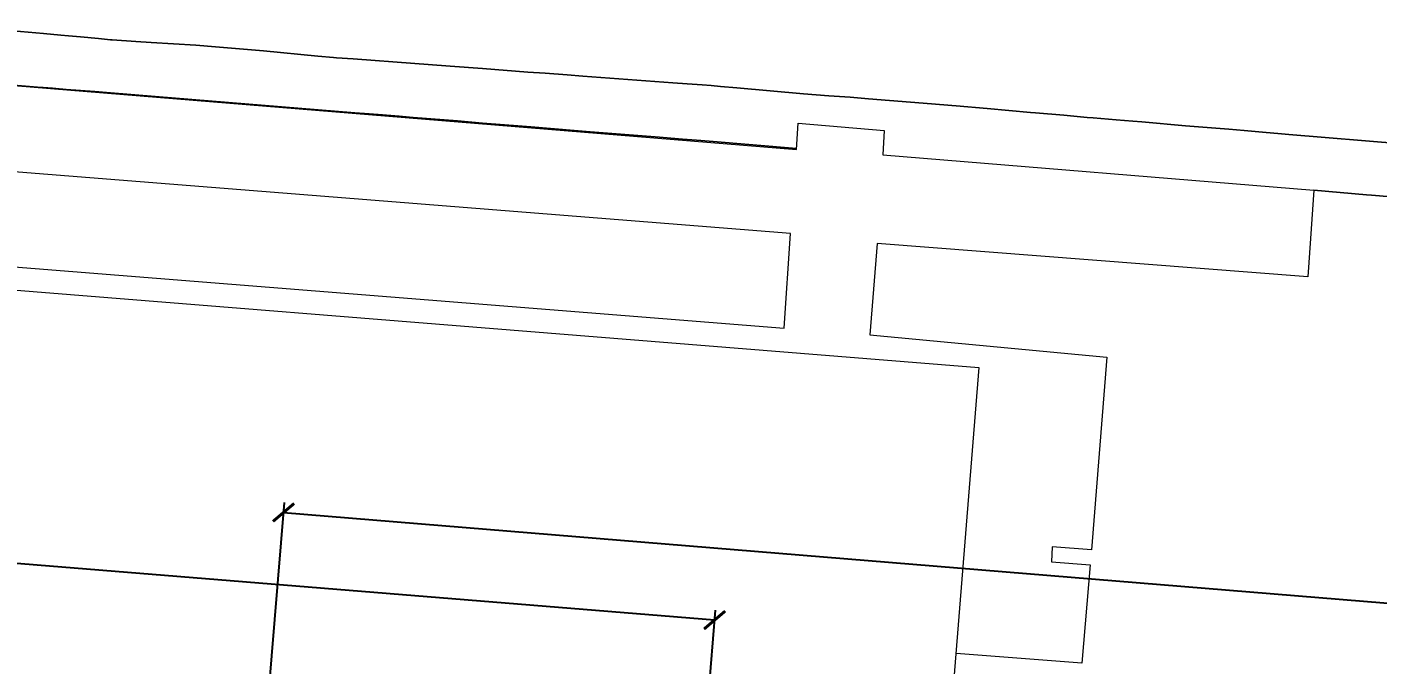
# Model space of a CAD drawing. Header units: metres. Extents: x 286532 to 329498, y 7396783 to 7466136.
# Drawn here: x 329164.8 to 329336.6, y 7397007 to 7397088.1 of the extents above; entities that cross this region are included whole.
import ezdxf

# ---------------------------------------------------------------- set-up
doc = ezdxf.new("R2010")
doc.units = ezdxf.units.M
doc.header["$LTSCALE"] = 10
doc.layers.get('0').update_dxf_attribs({"color": 255})
for name, color, linetype, lineweight in [('_AUX-PLATAFORMA COTAS', 1, 'Continuous', 25), ('ARQ-GEN', 1, 'Continuous', 5), ('ARQ-TLV-VIS', 1, 'Continuous', 5)]:
    doc.layers.add(name, color=color, linetype=linetype, lineweight=lineweight)
doc.styles.get("Standard").update_dxf_attribs({"font": 'arial.ttf'})
doc.dimstyles.new('ISO-25', dxfattribs={"dimtxt": 2.5, "dimasz": 2.5, "dimexe": 1.25, "dimexo": 0.625, "dimtad": 1, "dimtxsty": 'Standard', "dimcen": 2.5, "dimadec": 0, "dimazin": 0, "dimtfac": 1, "dimtmove": 0, "dimatfit": 3, "dimfxl": 1, "dimarcsym": 0})

# ---------------------------------------------------------------- blocks, each defined once
blk = doc.blocks.new('estação_barra-funda')
at = {"layer": 'ARQ-GEN'}
for p, q in [((329117.51, 7397084.4), (329262.73, 7397072.58)), ((329262.73, 7397072.58), (329262.94, 7397075.89)), ((329262.94, 7397075.89), (329273.92, 7397074.98)), ((329273.92, 7397074.98), (329273.71, 7397071.87)), ((329261.98, 7397061.87), (329116.55, 7397073.41)), ((329273.71, 7397071.87), (329328.6, 7397067.38)), ((329328.6, 7397067.38), (329328.16, 7397061.24)), ((329105.18, 7397062.27), (329261.17, 7397049.83)), ((329261.17, 7397049.83), (329261.98, 7397061.87)), ((329328.16, 7397061.24), (329327.81, 7397056.37)), ((329273.02, 7397060.62), (329272.07, 7397048.97)), ((329327.81, 7397056.37), (329273.02, 7397060.62)), ((329272.07, 7397048.97), (329302.26, 7397046.13)), ((329302.26, 7397046.13), (329300.31, 7397021.63)), ((329295.29, 7397022.02), (329295.18, 7397020.11)), ((329300.31, 7397021.63), (329295.29, 7397022.02)), ((329295.18, 7397020.11), (329300.12, 7397019.71)), ((329300.12, 7397019.71), (329299.08, 7397007.22)), ((329283.05, 7397008.45), (329283.03, 7397008.45)), ((329299.08, 7397007.22), (329283.05, 7397008.45))]:
    blk.add_line(p, q, dxfattribs=at)
blk.add_lwpolyline([(329110.65, 7397058.92), (329285.95, 7397044.84), (329271.91, 7396870.03), (329096.59, 7396884.11), (329110.65, 7397058.92)], dxfattribs=at)
at = {"layer": 'ARQ-TLV-VIS'}
for p, q in [((329157.68, 7397088.14), (329166.9, 7397087.32)), ((329166.9, 7397087.32), (329157.68, 7397088.14)), ((329166.9, 7397087.32), (329169.11, 7397087.11)), ((329169.11, 7397087.11), (329166.9, 7397087.32)), ((329169.11, 7397087.11), (329170.09, 7397087.02)), ((329170.09, 7397087.02), (329169.11, 7397087.11)), ((329170.09, 7397087.02), (329171.61, 7397086.88)), ((329171.61, 7397086.88), (329170.09, 7397087.02)), ((329171.61, 7397086.88), (329173.88, 7397086.67)), ((329173.88, 7397086.67), (329171.61, 7397086.88)), ((329173.88, 7397086.67), (329175.44, 7397086.52)), ((329175.44, 7397086.52), (329173.88, 7397086.67)), ((329175.44, 7397086.52), (329175.65, 7397086.5)), ((329175.65, 7397086.5), (329175.44, 7397086.52)), ((329175.65, 7397086.5), (329178.63, 7397086.32)), ((329178.63, 7397086.32), (329175.65, 7397086.5)), ((329178.63, 7397086.32), (329180.62, 7397086.19)), ((329180.62, 7397086.19), (329178.63, 7397086.32)), ((329180.62, 7397086.19), (329186.27, 7397085.84)), ((329186.27, 7397085.84), (329180.62, 7397086.19)), ((329186.27, 7397085.84), (329188.79, 7397085.62)), ((329188.79, 7397085.62), (329186.27, 7397085.84)), ((329188.79, 7397085.62), (329194.88, 7397085.1)), ((329194.88, 7397085.1), (329188.79, 7397085.62)), ((329194.88, 7397085.1), (329201.81, 7397084.45)), ((329201.81, 7397084.45), (329194.88, 7397085.1)), ((329166.12, 7397080.51), (329122.44, 7397084.04)), ((329122.44, 7397084.04), (329166.12, 7397080.51)), ((329201.81, 7397084.45), (329203.81, 7397084.27)), ((329203.81, 7397084.27), (329201.81, 7397084.45)), ((329203.81, 7397084.27), (329204.18, 7397084.24)), ((329204.18, 7397084.24), (329203.81, 7397084.27)), ((329204.18, 7397084.24), (329206.33, 7397084.08)), ((329206.33, 7397084.08), (329204.18, 7397084.24)), ((329206.33, 7397084.08), (329209.1, 7397083.87)), ((329209.1, 7397083.87), (329206.33, 7397084.08)), ((329209.1, 7397083.87), (329211.36, 7397083.7)), ((329211.36, 7397083.7), (329209.1, 7397083.87)), ((329211.36, 7397083.7), (329218.66, 7397083.16)), ((329218.66, 7397083.16), (329211.36, 7397083.7)), ((329218.66, 7397083.16), (329222.76, 7397082.86)), ((329222.76, 7397082.86), (329218.66, 7397083.16)), ((329222.76, 7397082.86), (329228.56, 7397082.42)), ((329228.56, 7397082.42), (329222.76, 7397082.86)), ((329228.56, 7397082.42), (329230.74, 7397082.26)), ((329230.74, 7397082.26), (329228.56, 7397082.42)), ((329230.74, 7397082.26), (329233.54, 7397082.05)), ((329233.54, 7397082.05), (329230.74, 7397082.26)), ((329233.54, 7397082.05), (329235.54, 7397081.9)), ((329235.54, 7397081.9), (329233.54, 7397082.05)), ((329235.54, 7397081.9), (329246.98, 7397081.05)), ((329246.98, 7397081.05), (329235.54, 7397081.9)), ((329166.87, 7397080.45), (329166.12, 7397080.51)), ((329166.12, 7397080.51), (329166.87, 7397080.45)), ((329168.04, 7397080.35), (329166.87, 7397080.45)), ((329166.87, 7397080.45), (329168.04, 7397080.35)), ((329169.8, 7397080.21), (329168.04, 7397080.35)), ((329168.04, 7397080.35), (329169.8, 7397080.21)), ((329171, 7397080.11), (329169.8, 7397080.21)), ((329169.8, 7397080.21), (329171, 7397080.11)), ((329173.42, 7397079.92), (329171, 7397080.11)), ((329171, 7397080.11), (329173.42, 7397079.92)), ((329174.92, 7397079.8), (329173.42, 7397079.92)), ((329173.42, 7397079.92), (329174.92, 7397079.8)), ((329181.1, 7397079.3), (329174.92, 7397079.8)), ((329174.92, 7397079.8), (329181.1, 7397079.3)), ((329246.98, 7397081.05), (329248.84, 7397080.91)), ((329248.84, 7397080.91), (329246.98, 7397081.05)), ((329248.84, 7397080.91), (329250.75, 7397080.77)), ((329250.75, 7397080.77), (329248.84, 7397080.91)), ((329250.75, 7397080.77), (329251.87, 7397080.69)), ((329251.87, 7397080.69), (329250.75, 7397080.77)), ((329251.87, 7397080.69), (329253.05, 7397080.58)), ((329253.05, 7397080.58), (329251.87, 7397080.69)), ((329253.05, 7397080.58), (329255.14, 7397080.4)), ((329255.14, 7397080.4), (329253.05, 7397080.58)), ((329255.14, 7397080.4), (329263.63, 7397079.65)), ((329263.63, 7397079.65), (329255.14, 7397080.4)), ((329263.63, 7397079.65), (329266.87, 7397079.4)), ((329266.87, 7397079.4), (329263.63, 7397079.65)), ((329206.53, 7397077.24), (329181.1, 7397079.3)), ((329181.1, 7397079.3), (329206.53, 7397077.24)), ((329266.87, 7397079.4), (329269.57, 7397079.2)), ((329269.57, 7397079.2), (329266.87, 7397079.4)), ((329269.57, 7397079.2), (329271.92, 7397079.02)), ((329271.92, 7397079.02), (329269.57, 7397079.2)), ((329271.92, 7397079.02), (329279.91, 7397078.37)), ((329279.91, 7397078.37), (329271.92, 7397079.02)), ((329279.91, 7397078.37), (329282.53, 7397078.16)), ((329282.53, 7397078.16), (329279.91, 7397078.37)), ((329282.53, 7397078.16), (329283.08, 7397078.12)), ((329283.08, 7397078.12), (329282.53, 7397078.16)), ((329283.08, 7397078.12), (329286.99, 7397077.77)), ((329286.99, 7397077.77), (329283.08, 7397078.12)), ((329208.35, 7397077.1), (329206.53, 7397077.24)), ((329206.53, 7397077.24), (329208.35, 7397077.1)), ((329210.03, 7397076.96), (329208.35, 7397077.1)), ((329208.35, 7397077.1), (329210.03, 7397076.96)), ((329212.18, 7397076.79), (329210.03, 7397076.96)), ((329210.03, 7397076.96), (329212.18, 7397076.79)), ((329213.94, 7397076.64), (329212.18, 7397076.79)), ((329212.18, 7397076.79), (329213.94, 7397076.64)), ((329219.6, 7397076.19), (329213.94, 7397076.64)), ((329213.94, 7397076.64), (329219.6, 7397076.19)), ((329222.77, 7397075.93), (329219.6, 7397076.19)), ((329219.6, 7397076.19), (329222.77, 7397075.93)), ((329286.99, 7397077.77), (329292.52, 7397077.27)), ((329292.52, 7397077.27), (329286.99, 7397077.77)), ((329292.52, 7397077.27), (329293.15, 7397077.21)), ((329293.15, 7397077.21), (329292.52, 7397077.27)), ((329293.15, 7397077.21), (329296.75, 7397076.91)), ((329296.75, 7397076.91), (329293.15, 7397077.21)), ((329296.75, 7397076.91), (329299.73, 7397076.65)), ((329299.73, 7397076.65), (329296.75, 7397076.91)), ((329299.73, 7397076.65), (329300.51, 7397076.59)), ((329300.51, 7397076.59), (329299.73, 7397076.65)), ((329300.51, 7397076.59), (329303.44, 7397076.34)), ((329303.44, 7397076.34), (329300.51, 7397076.59)), ((329303.44, 7397076.34), (329305.54, 7397076.16)), ((329305.54, 7397076.16), (329303.44, 7397076.34)), ((329305.54, 7397076.16), (329306.7, 7397076.06)), ((329306.7, 7397076.06), (329305.54, 7397076.16)), ((329227.25, 7397075.57), (329222.77, 7397075.93)), ((329222.77, 7397075.93), (329227.25, 7397075.57)), ((329228.93, 7397075.43), (329227.25, 7397075.57)), ((329227.25, 7397075.57), (329228.93, 7397075.43)), ((329234.93, 7397074.95), (329228.93, 7397075.43)), ((329228.93, 7397075.43), (329234.93, 7397074.95)), ((329236.48, 7397074.82), (329234.93, 7397074.95)), ((329234.93, 7397074.95), (329236.48, 7397074.82)), ((329245.32, 7397074.11), (329236.48, 7397074.82)), ((329236.48, 7397074.82), (329245.32, 7397074.11)), ((329306.7, 7397076.06), (329312.27, 7397075.59)), ((329312.27, 7397075.59), (329306.7, 7397076.06)), ((329312.27, 7397075.59), (329317.76, 7397075.13)), ((329317.76, 7397075.13), (329312.27, 7397075.59)), ((329317.76, 7397075.13), (329319.71, 7397074.96)), ((329319.71, 7397074.96), (329317.76, 7397075.13)), ((329319.71, 7397074.96), (329322.52, 7397074.72)), ((329322.52, 7397074.72), (329319.71, 7397074.96)), ((329322.52, 7397074.72), (329324.01, 7397074.6)), ((329324.01, 7397074.6), (329322.52, 7397074.72)), ((329324.01, 7397074.6), (329325.41, 7397074.48)), ((329325.41, 7397074.48), (329324.01, 7397074.6)), ((329325.41, 7397074.48), (329339.79, 7397073.26)), ((329339.79, 7397073.26), (329325.41, 7397074.48)), ((329246.75, 7397073.99), (329245.32, 7397074.11)), ((329245.32, 7397074.11), (329246.75, 7397073.99)), ((329248.22, 7397073.87), (329246.75, 7397073.99)), ((329246.75, 7397073.99), (329248.22, 7397073.87)), ((329250, 7397073.73), (329248.22, 7397073.87)), ((329248.22, 7397073.87), (329250, 7397073.73)), ((329251.61, 7397073.6), (329250, 7397073.73)), ((329250, 7397073.73), (329251.61, 7397073.6)), ((329262.74, 7397072.7), (329251.61, 7397073.6)), ((329251.61, 7397073.6), (329262.74, 7397072.7)), ((329335.31, 7397066.81), (329328.6, 7397067.38)), ((329328.6, 7397067.38), (329335.31, 7397066.81)), ((329335.92, 7397066.76), (329335.31, 7397066.81)), ((329335.31, 7397066.81), (329335.92, 7397066.76)), ((329341.29, 7397066.31), (329335.92, 7397066.76)), ((329335.92, 7397066.76), (329341.29, 7397066.31))]:
    blk.add_line(p, q, dxfattribs=at)
blk = doc.blocks.new('_ArchTick')
at = {"color": 0, "linetype": 'ByBlock', "const_width": 0.15}
blk.add_lwpolyline([(-0.5, -0.5), (0.5, 0.5)], dxfattribs=at)
blk = doc.blocks.new('*D181')
at = {"layer": '_AUX-PLATAFORMA COTAS', "color": 0, "lineweight": -2, "ltscale": 0.05, "transparency": 16777216}
for p, q in [((329192.7, 7396968.53), (329197.55, 7397027.63)), ((329197.45, 7397026.38), (329496.44, 7397001.85)), ((329491.7, 7396944), (329496.54, 7397003.1))]:
    blk.add_line(p, q, dxfattribs=at)
at = {"layer": 'Defpoints', "color": 0, "ltscale": 0.05, "transparency": 16777216}
for p in [(329496.44, 7397001.85), (329192.3, 7396963.55), (329491.29, 7396939.02)]:
    blk.add_point(p, dxfattribs=at)
at = {"layer": '_AUX-PLATAFORMA COTAS', "color": 0, "lineweight": -2, "ltscale": 0.05, "transparency": 16777216, "xscale": 2.5, "yscale": 2.5, "zscale": 2.5}
for p, rotation in [((329197.45, 7397026.38), 175.3098981671097), ((329496.44, 7397001.85), 355.3098981671097)]:
    blk.add_blockref('_ArchTick', p, dxfattribs=dict(at, rotation=rotation))
at = {"layer": '_AUX-PLATAFORMA COTAS', "color": 0, "ltscale": 0.05, "transparency": 16777216, "insert": (329346.73, 7397011.46), "char_height": 4, "attachment_point": 5, "rotation": 175.3099}
blk.add_mtext('300', dxfattribs=at)
blk = doc.blocks.new('*D182')
at = {"layer": '_AUX-PLATAFORMA COTAS', "color": 0, "lineweight": -2, "ltscale": 0.05, "transparency": 16777216}
for p, q in [((329048.54, 7396973.96), (329053.07, 7397030.04)), ((329252.32, 7397012.69), (329052.97, 7397028.79)), ((329247.89, 7396957.86), (329252.42, 7397013.94))]:
    blk.add_line(p, q, dxfattribs=at)
at = {"layer": 'Defpoints', "color": 0, "ltscale": 0.05, "transparency": 16777216}
for p in [(329052.97, 7397028.79), (329048.14, 7396968.97), (329247.49, 7396952.88)]:
    blk.add_point(p, dxfattribs=at)
at = {"layer": '_AUX-PLATAFORMA COTAS', "color": 0, "lineweight": -2, "ltscale": 0.05, "transparency": 16777216, "xscale": 2.5, "yscale": 2.5, "zscale": 2.5}
for p, rotation in [((329052.97, 7397028.79), 175.38360220643), ((329252.32, 7397012.69), 355.3836022064301)]:
    blk.add_blockref('_ArchTick', p, dxfattribs=dict(at, rotation=rotation))
at = {"layer": '_AUX-PLATAFORMA COTAS', "color": 0, "ltscale": 0.05, "transparency": 16777216, "insert": (329152.43, 7397018.08), "char_height": 4, "attachment_point": 5, "rotation": 175.3836}
blk.add_mtext('200', dxfattribs=at)

msp = doc.modelspace()

# ---------------------------------------------------------------- block references
msp.add_blockref('estação_barra-funda', (0, 0))

# ---------------------------------------------------------------- dimensions: what is measured, and where the dimension line sits
at = {"layer": '_AUX-PLATAFORMA COTAS', "ltscale": 0.05}
for p1, p2, distance, picture, middle in [((329247.488, 7396952.877), (329048.138, 7396968.974), -60.01, '*D182', (329152.428, 7397018.082)), ((329192.295, 7396963.547), (329491.287, 7396939.017), 63.048, '*D181', (329346.728, 7397011.459))]:
    dim = msp.add_aligned_dim(p1=p1, p2=p2, distance=distance, dimstyle='ISO-25', override={"dimtxt": 4, "dimexo": 5, "dimtad": 4, "dimblk1": 'ArchTick', "dimblk2": 'ArchTick', "dimsah": 1}, dxfattribs=at)
    dim.commit()
    dim.dimension.update_dxf_attribs({"geometry": picture, "text_midpoint": middle})

doc.saveas('drawing.dxf')
